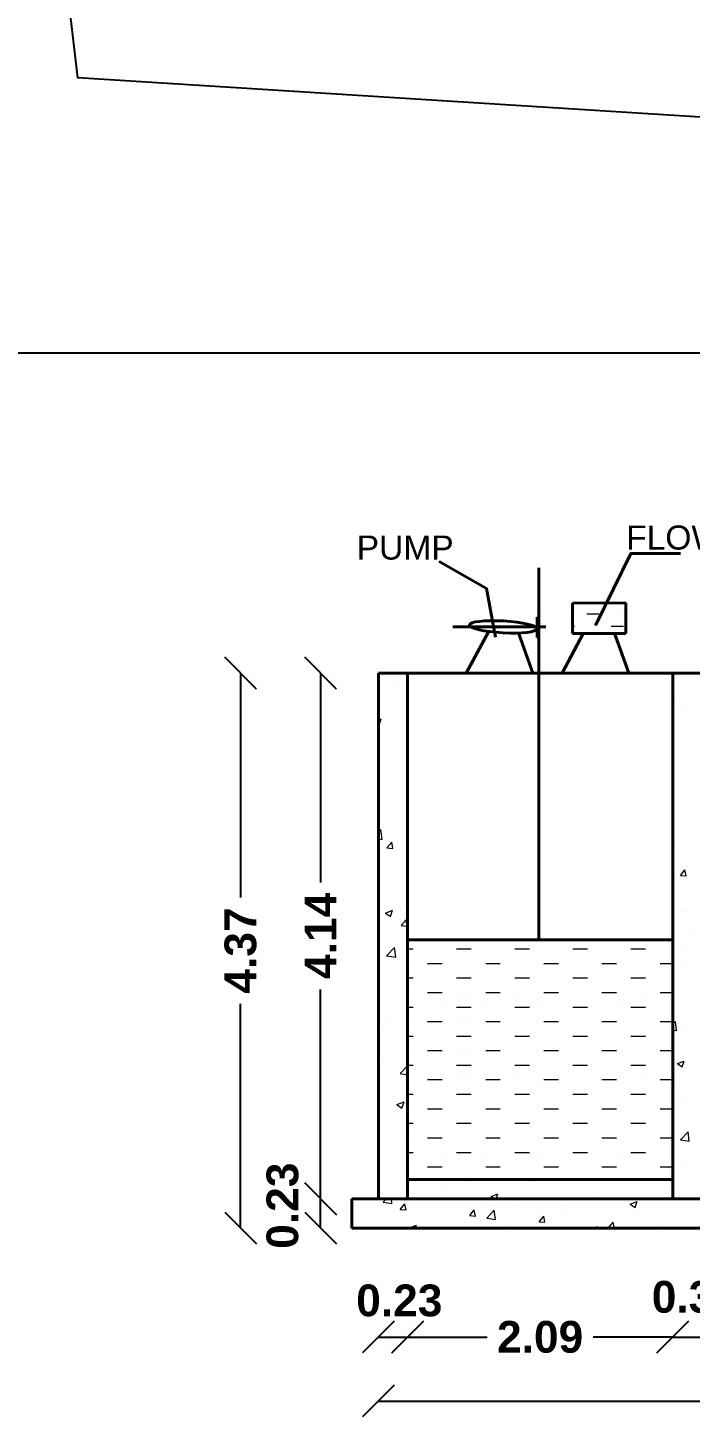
# Model space of a CAD drawing. Header units: metres. Extents: x -7227 to 737, y -45 to 4679.
# Drawn here: x 346.86 to 364.26, y 20.01 to 56.49 of the extents above; entities that cross this region are included whole.
import ezdxf

# ---------------------------------------------------------------- set-up
doc = ezdxf.new("R2010")
doc.units = ezdxf.units.M
doc.header["$LTSCALE"] = 0.2
doc.header["$MEASUREMENT"] = 0
for name, color, linetype, lineweight in [('dim', 253, 'Continuous', 25), ('HAT', 252, 'Continuous', 15), ('line', 7, 'Continuous', 25), ('TEXTT', 211, 'Continuous', 9), ('wall', 2, 'Continuous', 40)]:
    doc.layers.add(name, color=color, linetype=linetype, lineweight=lineweight)
doc.styles.add('ld', font='arial.ttf', dxfattribs={"height": 0.3})
doc.styles.add('style 1', font='arialbd.ttf', dxfattribs={"height": 0.25})
doc.dimstyles.new('11', dxfattribs={"dimtxt": 0.25, "dimasz": 0.25, "dimexe": 0.18, "dimexo": 0.0625, "dimgap": 0.09, "dimtad": 0, "dimzin": 0, "dimdsep": 46, "dimtxsty": 'style 1', "dimblk": 'OBLIQUE', "dimcen": 0, "dimse1": 1, "dimse2": 1, "dimadec": 0, "dimazin": 0, "dimtfac": 1, "dimtdec": 4, "dimtofl": 0, "dimtmove": 0, "dimatfit": 3, "dimfxl": 0, "dimtolj": 1, "dimtzin": 0, "dimarcsym": 0})

# ---------------------------------------------------------------- blocks, each defined once
blk = doc.blocks.new('_OBLIQUE')
at = {"layer": 'line', "color": 0, "linetype": 'ByBlock', "lineweight": -2}
blk.add_line((-0.5, -0.5), (0.5, 0.5), dxfattribs=at)
blk = doc.blocks.new('*D7')
at = {"layer": 'Defpoints', "color": 0}
for p in [(1.109, 12.169), (-0.247, 8.028), (1.109, 8.028)]:
    blk.add_point(p, dxfattribs=at)
at = {"layer": 'dim', "color": 0, "lineweight": -2}
for p, q in [((-0.247, 12.169), (-0.247, 10.521)), ((-0.247, 8.028), (-0.247, 9.676))]:
    blk.add_line(p, q, dxfattribs=at)
at = {"layer": 'dim', "color": 0, "linetype": 'ByBlock', "lineweight": -2, "xscale": 0.25, "yscale": 0.25, "zscale": 0.25}
for p, rotation in [((-0.247, 12.169), 90), ((-0.247, 8.028), 270)]:
    blk.add_blockref('_OBLIQUE', p, dxfattribs=dict(at, rotation=rotation))
at = {"layer": 'dim', "color": 0, "insert": (-0.247, 10.099), "char_height": 0.25, "attachment_point": 5, "rotation": 90, "style": 'style 1'}
blk.add_mtext('\\A1;4.14', dxfattribs=at)
blk = doc.blocks.new('*D10')
at = {"layer": 'Defpoints', "color": 0}
for p in [(-0.247, 8.028), (0, 8.028), (0, 7.798)]:
    blk.add_point(p, dxfattribs=at)
at = {"layer": 'dim', "color": 0, "lineweight": -2}
blk.add_line((-0.247, 7.798), (-0.247, 8.028), dxfattribs=at)
at = {"layer": 'dim', "color": 0, "linetype": 'ByBlock', "lineweight": -2, "xscale": 0.25, "yscale": 0.25, "zscale": 0.25}
for p, rotation in [((-0.247, 8.028), 90), ((-0.247, 7.798), 270)]:
    blk.add_blockref('_OBLIQUE', p, dxfattribs=dict(at, rotation=rotation))
at = {"layer": 'dim', "color": 0, "insert": (-0.546, 7.974), "char_height": 0.25, "attachment_point": 5, "rotation": 90, "style": 'style 1'}
blk.add_mtext('\\A1;0.23', dxfattribs=at)
blk = doc.blocks.new('*D41')
at = {"layer": 'Defpoints', "color": 0}
for p in [(0.209, 8.098), (0.439, 8.098), (0.439, 6.939)]:
    blk.add_point(p, dxfattribs=at)
at = {"layer": 'dim', "color": 0, "lineweight": -2}
blk.add_line((0.209, 6.939), (0.439, 6.939), dxfattribs=at)
at = {"layer": 'dim', "color": 0, "linetype": 'ByBlock', "lineweight": -2, "xscale": 0.25, "yscale": 0.25, "zscale": 0.25, "rotation": 180}
blk.add_blockref('_OBLIQUE', (0.209, 6.939), dxfattribs=at)
at = {"layer": 'dim', "color": 0, "linetype": 'ByBlock', "lineweight": -2, "xscale": 0.25, "yscale": 0.25, "zscale": 0.25}
blk.add_blockref('_OBLIQUE', (0.439, 6.939), dxfattribs=at)
at = {"layer": 'dim', "color": 0, "insert": (0.374, 7.226), "char_height": 0.25, "attachment_point": 5, "style": 'style 1'}
blk.add_mtext('\\A1;0.23', dxfattribs=at)
blk = doc.blocks.new('*D42')
at = {"layer": 'Defpoints', "color": 0}
for p in [(0.439, 8.18), (2.529, 8.18), (2.529, 6.939)]:
    blk.add_point(p, dxfattribs=at)
at = {"layer": 'dim', "color": 0, "lineweight": -2}
for p, q in [((0.439, 6.939), (1.066, 6.939)), ((2.529, 6.939), (1.901, 6.939))]:
    blk.add_line(p, q, dxfattribs=at)
at = {"layer": 'dim', "color": 0, "linetype": 'ByBlock', "lineweight": -2, "xscale": 0.25, "yscale": 0.25, "zscale": 0.25, "rotation": 180}
blk.add_blockref('_OBLIQUE', (0.439, 6.939), dxfattribs=at)
at = {"layer": 'dim', "color": 0, "linetype": 'ByBlock', "lineweight": -2, "xscale": 0.25, "yscale": 0.25, "zscale": 0.25}
blk.add_blockref('_OBLIQUE', (2.529, 6.939), dxfattribs=at)
at = {"layer": 'dim', "color": 0, "insert": (1.484, 6.939), "char_height": 0.25, "attachment_point": 5, "style": 'style 1'}
blk.add_mtext('\\A1;2.09', dxfattribs=at)
blk = doc.blocks.new('*D45')
at = {"layer": 'Defpoints', "color": 0}
for p in [(0.209, 8.317), (7.549, 8.317), (0.209, 6.435)]:
    blk.add_point(p, dxfattribs=at)
at = {"layer": 'dim', "color": 0, "lineweight": -2}
for p, q in [((0.209, 6.435), (3.461, 6.435)), ((7.549, 6.435), (4.298, 6.435))]:
    blk.add_line(p, q, dxfattribs=at)
at = {"layer": 'dim', "color": 0, "linetype": 'ByBlock', "lineweight": -2, "xscale": 0.25, "yscale": 0.25, "zscale": 0.25, "rotation": 180}
blk.add_blockref('_OBLIQUE', (0.209, 6.435), dxfattribs=at)
at = {"layer": 'dim', "color": 0, "linetype": 'ByBlock', "lineweight": -2, "xscale": 0.25, "yscale": 0.25, "zscale": 0.25}
blk.add_blockref('_OBLIQUE', (7.549, 6.435), dxfattribs=at)
at = {"layer": 'dim', "color": 0, "insert": (3.879, 6.435), "char_height": 0.25, "attachment_point": 5, "style": 'style 1'}
blk.add_mtext('\\A1;7.34', dxfattribs=at)
blk = doc.blocks.new('*D49')
at = {"layer": 'Defpoints', "color": 0}
for p in [(1.925, 12.169), (9.391, 12.169), (1.925, 7.798)]:
    blk.add_point(p, dxfattribs=at)
at = {"layer": 'dim', "color": 0, "lineweight": -2}
for p, q in [((9.391, 12.169), (9.391, 10.402)), ((9.391, 7.798), (9.391, 9.565))]:
    blk.add_line(p, q, dxfattribs=at)
at = {"layer": 'dim', "color": 0, "linetype": 'ByBlock', "lineweight": -2, "xscale": 0.25, "yscale": 0.25, "zscale": 0.25}
for p, rotation in [((9.391, 12.169), 90), ((9.391, 7.798), 270)]:
    blk.add_blockref('_OBLIQUE', p, dxfattribs=dict(at, rotation=rotation))
at = {"layer": 'dim', "color": 0, "insert": (9.391, 9.984), "char_height": 0.25, "attachment_point": 5, "rotation": 90, "style": 'style 1'}
blk.add_mtext('\\A1;4.37', dxfattribs=at)
blk = doc.blocks.new('*D50')
at = {"layer": 'Defpoints', "color": 0}
for p in [(-0.877, 12.169), (0.71, 12.169), (0.71, 7.798)]:
    blk.add_point(p, dxfattribs=at)
at = {"layer": 'dim', "color": 0, "lineweight": -2}
for p, q in [((-0.877, 12.169), (-0.877, 10.402)), ((-0.877, 7.798), (-0.877, 9.565))]:
    blk.add_line(p, q, dxfattribs=at)
at = {"layer": 'dim', "color": 0, "linetype": 'ByBlock', "lineweight": -2, "xscale": 0.25, "yscale": 0.25, "zscale": 0.25}
for p, rotation in [((-0.877, 12.169), 90), ((-0.877, 7.798), 270)]:
    blk.add_blockref('_OBLIQUE', p, dxfattribs=dict(at, rotation=rotation))
at = {"layer": 'dim', "color": 0, "insert": (-0.877, 9.984), "char_height": 0.25, "attachment_point": 5, "rotation": 90, "style": 'style 1'}
blk.add_mtext('\\A1;4.37', dxfattribs=at)
blk = doc.blocks.new('*D54')
at = {"layer": 'Defpoints', "color": 0}
for p in [(2.529, 8.028), (2.879, 8.028), (2.879, 6.939)]:
    blk.add_point(p, dxfattribs=at)
at = {"layer": 'dim', "color": 0, "lineweight": -2}
blk.add_line((2.529, 6.939), (2.879, 6.939), dxfattribs=at)
at = {"layer": 'dim', "color": 0, "linetype": 'ByBlock', "lineweight": -2, "xscale": 0.25, "yscale": 0.25, "zscale": 0.25, "rotation": 180}
blk.add_blockref('_OBLIQUE', (2.529, 6.939), dxfattribs=at)
at = {"layer": 'dim', "color": 0, "linetype": 'ByBlock', "lineweight": -2, "xscale": 0.25, "yscale": 0.25, "zscale": 0.25}
blk.add_blockref('_OBLIQUE', (2.879, 6.939), dxfattribs=at)
at = {"layer": 'dim', "color": 0, "insert": (2.704, 7.254), "char_height": 0.25, "attachment_point": 5, "style": 'style 1'}
blk.add_mtext('\\A1;0.35', dxfattribs=at)
blk = doc.blocks.new('SE')
at = {"layer": 'HAT'}
for p, q in [((1.755, 12.637), (1.755, 12.637)), ((1.852, 12.637), (1.948, 12.637)), ((2.045, 12.637), (2.045, 12.637)), ((2.142, 12.637), (2.142, 12.637)), ((1.74, 12.54), (1.755, 12.54)), ((1.852, 12.54), (1.852, 12.54)), ((1.948, 12.54), (1.948, 12.54)), ((2.045, 12.54), (2.142, 12.54)), ((0.333, 12.055), (0.333, 12.055)), ((2.579, 11.948), (2.579, 11.948)), ((2.635, 11.966), (2.635, 11.966)), ((0.33, 11.897), (0.33, 11.897)), ((0.438, 11.856), (0.438, 11.856)), ((2.592, 11.909), (2.592, 11.909)), ((0.209, 11.802), (0.231, 11.81)), ((0.209, 11.765), (0.215, 11.761)), ((0.215, 11.761), (0.231, 11.81)), ((0.427, 11.774), (0.427, 11.774)), ((2.667, 11.685), (2.667, 11.685)), ((0.431, 11.574), (0.431, 11.574)), ((0.211, 11.4), (0.209, 11.41)), ((0.209, 11.401), (0.211, 11.401)), ((0.213, 11.453), (0.213, 11.453)), ((2.621, 11.398), (2.621, 11.398)), ((0.404, 11.37), (0.404, 11.37)), ((0.273, 11.158), (0.273, 11.158)), ((2.529, 11.146), (2.529, 11.15)), ((2.529, 11.146), (2.529, 11.146)), ((0.209, 10.917), (0.229, 10.937)), ((0.209, 10.864), (0.238, 10.86)), ((0.238, 10.86), (0.229, 10.937)), ((0.275, 10.792), (0.314, 10.839)), ((0.299, 10.878), (0.299, 10.878)), ((0.324, 10.788), (0.314, 10.839)), ((2.547, 10.845), (2.547, 10.845)), ((2.589, 10.942), (2.589, 10.942)), ((0.275, 10.792), (0.324, 10.788)), ((0.435, 10.825), (0.435, 10.825)), ((2.59, 10.782), (2.59, 10.782)), ((2.59, 10.576), (2.626, 10.62)), ((2.635, 10.572), (2.626, 10.619)), ((0.289, 10.584), (0.289, 10.584)), ((2.529, 10.526), (2.535, 10.528)), ((2.529, 10.509), (2.535, 10.528)), ((2.537, 10.569), (2.537, 10.569)), ((2.59, 10.576), (2.635, 10.572)), ((2.619, 10.431), (2.619, 10.431)), ((0.264, 10.279), (0.321, 10.301)), ((0.305, 10.252), (0.321, 10.301)), ((0.383, 10.303), (0.383, 10.303)), ((0.387, 10.309), (0.387, 10.309)), ((0.402, 10.339), (0.402, 10.339)), ((2.602, 10.29), (2.602, 10.29)), ((2.625, 10.306), (2.625, 10.306)), ((2.665, 10.36), (2.665, 10.36)), ((0.264, 10.279), (0.305, 10.252)), ((0.388, 10.18), (0.427, 10.227)), ((0.437, 10.175), (0.427, 10.226)), ((0.388, 10.18), (0.437, 10.175)), ((2.656, 10.106), (2.656, 10.106)), ((0.274, 9.943), (0.337, 10.009)), ((0.346, 9.932), (0.337, 10.009)), ((0.439, 9.997), (0.482, 9.997)), ((0.597, 9.997), (0.597, 9.997)), ((0.712, 9.997), (0.712, 9.997)), ((0.826, 9.997), (0.941, 9.997)), ((1.055, 9.997), (1.055, 9.997)), ((1.17, 9.997), (1.17, 9.997)), ((1.284, 9.997), (1.399, 9.997)), ((1.513, 9.997), (1.513, 9.997)), ((1.628, 9.997), (1.628, 9.997)), ((1.742, 9.997), (1.857, 9.997)), ((1.971, 9.997), (1.971, 9.997)), ((2.086, 9.997), (2.086, 9.997)), ((2.2, 9.997), (2.315, 9.997)), ((2.429, 9.997), (2.429, 9.997)), ((2.587, 9.976), (2.587, 9.976)), ((0.225, 9.895), (0.225, 9.895)), ((0.274, 9.943), (0.346, 9.932)), ((0.482, 9.883), (0.482, 9.883)), ((0.597, 9.883), (0.712, 9.883)), ((0.826, 9.883), (0.826, 9.883)), ((0.941, 9.883), (0.941, 9.883)), ((1.055, 9.883), (1.17, 9.883)), ((1.284, 9.883), (1.284, 9.883)), ((1.399, 9.883), (1.399, 9.883)), ((1.513, 9.883), (1.628, 9.883)), ((1.742, 9.883), (1.742, 9.883)), ((1.857, 9.883), (1.857, 9.883)), ((1.971, 9.883), (2.086, 9.883)), ((2.2, 9.883), (2.2, 9.883)), ((2.315, 9.883), (2.315, 9.883)), ((2.429, 9.883), (2.529, 9.883)), ((2.647, 9.852), (2.647, 9.852)), ((0.433, 9.793), (0.433, 9.793)), ((0.439, 9.768), (0.482, 9.768)), ((0.597, 9.768), (0.597, 9.768)), ((0.712, 9.768), (0.712, 9.768)), ((0.826, 9.768), (0.941, 9.768)), ((1.055, 9.768), (1.055, 9.768)), ((1.17, 9.768), (1.17, 9.768)), ((1.284, 9.768), (1.399, 9.768)), ((1.513, 9.768), (1.513, 9.768)), ((1.628, 9.768), (1.628, 9.768)), ((1.742, 9.768), (1.857, 9.768)), ((1.971, 9.768), (1.971, 9.768)), ((2.086, 9.768), (2.086, 9.768)), ((2.2, 9.768), (2.315, 9.768)), ((2.429, 9.768), (2.429, 9.768)), ((0.482, 9.654), (0.482, 9.654)), ((0.597, 9.654), (0.712, 9.654)), ((0.826, 9.654), (0.826, 9.654)), ((0.941, 9.654), (0.941, 9.654)), ((1.055, 9.654), (1.17, 9.654)), ((1.284, 9.654), (1.284, 9.654)), ((1.399, 9.654), (1.399, 9.654)), ((1.513, 9.654), (1.628, 9.654)), ((1.742, 9.654), (1.742, 9.654)), ((1.857, 9.654), (1.857, 9.654)), ((1.971, 9.654), (2.086, 9.654)), ((2.2, 9.654), (2.2, 9.654)), ((2.315, 9.654), (2.315, 9.654)), ((2.429, 9.654), (2.529, 9.654)), ((0.439, 9.539), (0.482, 9.539)), ((0.597, 9.539), (0.597, 9.539)), ((0.712, 9.539), (0.712, 9.539)), ((0.826, 9.539), (0.941, 9.539)), ((1.055, 9.539), (1.055, 9.539)), ((1.17, 9.539), (1.17, 9.539)), ((1.284, 9.539), (1.399, 9.539)), ((1.513, 9.539), (1.513, 9.539)), ((1.628, 9.539), (1.628, 9.539)), ((1.742, 9.539), (1.857, 9.539)), ((1.971, 9.539), (1.971, 9.539)), ((2.086, 9.539), (2.086, 9.539)), ((2.2, 9.539), (2.315, 9.539)), ((2.429, 9.539), (2.429, 9.539)), ((2.548, 9.597), (2.548, 9.597)), ((2.638, 9.597), (2.638, 9.597)), ((0.482, 9.425), (0.482, 9.425)), ((0.597, 9.425), (0.712, 9.425)), ((0.826, 9.425), (0.826, 9.425)), ((0.941, 9.425), (0.941, 9.425)), ((1.055, 9.425), (1.17, 9.425)), ((1.284, 9.425), (1.284, 9.425)), ((1.399, 9.425), (1.399, 9.425)), ((1.513, 9.425), (1.628, 9.425)), ((1.742, 9.425), (1.742, 9.425)), ((1.857, 9.425), (1.857, 9.425)), ((1.971, 9.425), (2.086, 9.425)), ((2.2, 9.425), (2.2, 9.425)), ((2.315, 9.425), (2.315, 9.425)), ((2.429, 9.425), (2.529, 9.425)), ((2.529, 9.403), (2.55, 9.425)), ((2.558, 9.353), (2.55, 9.425)), ((2.616, 9.464), (2.616, 9.464)), ((0.238, 9.37), (0.238, 9.37)), ((0.254, 9.407), (0.254, 9.407)), ((0.399, 9.307), (0.399, 9.307)), ((0.439, 9.31), (0.482, 9.31)), ((0.597, 9.31), (0.597, 9.31)), ((0.712, 9.31), (0.712, 9.31)), ((0.826, 9.31), (0.941, 9.31)), ((1.055, 9.31), (1.055, 9.31)), ((1.17, 9.31), (1.17, 9.31)), ((1.284, 9.31), (1.399, 9.31)), ((1.513, 9.31), (1.513, 9.31)), ((1.628, 9.31), (1.628, 9.31)), ((1.742, 9.31), (1.857, 9.31)), ((1.971, 9.31), (1.971, 9.31)), ((2.086, 9.31), (2.086, 9.31)), ((2.2, 9.31), (2.315, 9.31)), ((2.429, 9.31), (2.429, 9.31)), ((2.529, 9.357), (2.558, 9.353)), ((2.628, 9.343), (2.628, 9.343)), ((0.482, 9.196), (0.482, 9.196)), ((0.597, 9.196), (0.712, 9.196)), ((0.826, 9.196), (0.826, 9.196)), ((0.941, 9.196), (0.941, 9.196)), ((1.055, 9.196), (1.17, 9.196)), ((1.284, 9.196), (1.284, 9.196)), ((1.399, 9.196), (1.399, 9.196)), ((1.513, 9.196), (1.628, 9.196)), ((1.742, 9.196), (1.742, 9.196)), ((1.857, 9.196), (1.857, 9.196)), ((1.971, 9.196), (2.086, 9.196)), ((2.2, 9.196), (2.2, 9.196)), ((2.315, 9.196), (2.315, 9.196)), ((2.429, 9.196), (2.529, 9.196)), ((0.244, 9.113), (0.244, 9.113)), ((2.566, 9.093), (2.619, 9.113)), ((2.566, 9.093), (2.604, 9.067)), ((2.604, 9.067), (2.619, 9.113)), ((2.619, 9.089), (2.619, 9.089)), ((0.339, 9.047), (0.339, 9.047)), ((0.382, 9.015), (0.439, 9.075)), ((0.382, 9.015), (0.439, 9.006)), ((0.439, 9.081), (0.482, 9.081)), ((0.597, 9.081), (0.597, 9.081)), ((0.712, 9.081), (0.712, 9.081)), ((0.826, 9.081), (0.941, 9.081)), ((1.055, 9.081), (1.055, 9.081)), ((1.17, 9.081), (1.17, 9.081)), ((1.284, 9.081), (1.399, 9.081)), ((1.513, 9.081), (1.513, 9.081)), ((1.628, 9.081), (1.628, 9.081)), ((1.742, 9.081), (1.857, 9.081)), ((1.971, 9.081), (1.971, 9.081)), ((2.086, 9.081), (2.086, 9.081)), ((2.2, 9.081), (2.315, 9.081)), ((2.429, 9.081), (2.429, 9.081)), ((2.585, 9.009), (2.585, 9.009)), ((0.482, 8.967), (0.482, 8.967)), ((0.597, 8.967), (0.712, 8.967)), ((0.826, 8.967), (0.826, 8.967)), ((0.941, 8.967), (0.941, 8.967)), ((1.055, 8.967), (1.17, 8.967)), ((1.284, 8.967), (1.284, 8.967)), ((1.399, 8.967), (1.399, 8.967)), ((1.513, 8.967), (1.628, 8.967)), ((1.742, 8.967), (1.742, 8.967)), ((1.857, 8.967), (1.857, 8.967)), ((1.971, 8.967), (2.086, 8.967)), ((2.2, 8.967), (2.2, 8.967)), ((2.315, 8.967), (2.315, 8.967)), ((2.429, 8.967), (2.529, 8.967)), ((2.583, 8.927), (2.583, 8.927)), ((0.338, 8.832), (0.338, 8.832)), ((0.354, 8.77), (0.411, 8.792)), ((0.354, 8.77), (0.394, 8.743)), ((0.394, 8.743), (0.411, 8.792)), ((0.431, 8.762), (0.431, 8.762)), ((0.439, 8.852), (0.482, 8.852)), ((0.597, 8.852), (0.597, 8.852)), ((0.712, 8.852), (0.712, 8.852)), ((0.826, 8.852), (0.941, 8.852)), ((1.055, 8.852), (1.055, 8.852)), ((1.17, 8.852), (1.17, 8.852)), ((1.284, 8.852), (1.399, 8.852)), ((1.513, 8.852), (1.513, 8.852)), ((1.628, 8.852), (1.628, 8.852)), ((1.742, 8.852), (1.857, 8.852)), ((1.971, 8.852), (1.971, 8.852)), ((2.086, 8.852), (2.086, 8.852)), ((2.2, 8.852), (2.315, 8.852)), ((2.429, 8.852), (2.429, 8.852)), ((2.61, 8.835), (2.61, 8.835)), ((2.655, 8.801), (2.655, 8.801)), ((0.436, 8.746), (0.436, 8.746)), ((0.482, 8.738), (0.482, 8.738)), ((0.597, 8.738), (0.712, 8.738)), ((0.826, 8.738), (0.826, 8.738)), ((0.941, 8.738), (0.941, 8.738)), ((1.055, 8.738), (1.17, 8.738)), ((1.284, 8.738), (1.284, 8.738)), ((1.399, 8.738), (1.399, 8.738)), ((1.513, 8.738), (1.628, 8.738)), ((1.742, 8.738), (1.742, 8.738)), ((1.857, 8.738), (1.857, 8.738)), ((1.971, 8.738), (2.086, 8.738)), ((2.2, 8.738), (2.2, 8.738)), ((2.315, 8.738), (2.315, 8.738)), ((2.429, 8.738), (2.529, 8.738)), ((0.439, 8.623), (0.482, 8.623)), ((0.597, 8.623), (0.597, 8.623)), ((0.712, 8.623), (0.712, 8.623)), ((0.826, 8.623), (0.941, 8.623)), ((1.055, 8.623), (1.055, 8.623)), ((1.17, 8.623), (1.17, 8.623)), ((1.284, 8.623), (1.399, 8.623)), ((1.513, 8.623), (1.513, 8.623)), ((1.628, 8.623), (1.628, 8.623)), ((1.742, 8.623), (1.857, 8.623)), ((1.971, 8.623), (1.971, 8.623)), ((2.086, 8.623), (2.086, 8.623)), ((2.2, 8.623), (2.315, 8.623)), ((2.429, 8.623), (2.429, 8.623)), ((2.591, 8.493), (2.651, 8.555)), ((2.6, 8.581), (2.6, 8.581)), ((2.659, 8.482), (2.651, 8.555)), ((0.352, 8.521), (0.352, 8.521)), ((0.426, 8.475), (0.426, 8.475)), ((0.482, 8.509), (0.482, 8.509)), ((0.597, 8.509), (0.712, 8.509)), ((0.826, 8.509), (0.826, 8.509)), ((0.941, 8.509), (0.941, 8.509)), ((1.055, 8.509), (1.17, 8.509)), ((1.284, 8.509), (1.284, 8.509)), ((1.399, 8.509), (1.399, 8.509)), ((1.513, 8.509), (1.628, 8.509)), ((1.742, 8.509), (1.742, 8.509)), ((1.857, 8.509), (1.857, 8.509)), ((1.971, 8.509), (2.086, 8.509)), ((2.2, 8.509), (2.2, 8.509)), ((2.315, 8.509), (2.315, 8.509)), ((2.429, 8.509), (2.529, 8.509)), ((2.591, 8.493), (2.659, 8.483)), ((2.614, 8.498), (2.614, 8.498)), ((0.439, 8.394), (0.482, 8.394)), ((0.597, 8.394), (0.597, 8.394)), ((0.712, 8.394), (0.712, 8.394)), ((0.826, 8.394), (0.941, 8.394)), ((1.055, 8.394), (1.055, 8.394)), ((1.17, 8.394), (1.17, 8.394)), ((1.284, 8.394), (1.399, 8.394)), ((1.513, 8.394), (1.513, 8.394)), ((1.628, 8.394), (1.628, 8.394)), ((1.742, 8.394), (1.857, 8.394)), ((1.971, 8.394), (1.971, 8.394)), ((2.086, 8.394), (2.086, 8.394)), ((2.2, 8.394), (2.315, 8.394)), ((2.429, 8.394), (2.429, 8.394)), ((2.591, 8.327), (2.591, 8.327)), ((2.664, 8.388), (2.664, 8.388)), ((0.397, 8.276), (0.397, 8.276)), ((0.424, 8.258), (0.424, 8.258)), ((0.482, 8.28), (0.482, 8.28)), ((0.597, 8.28), (0.712, 8.28)), ((0.826, 8.28), (0.826, 8.28)), ((0.941, 8.28), (0.941, 8.28)), ((1.055, 8.28), (1.17, 8.28)), ((1.284, 8.28), (1.284, 8.28)), ((1.399, 8.28), (1.399, 8.28)), ((1.513, 8.28), (1.628, 8.28)), ((1.742, 8.28), (1.742, 8.28)), ((1.857, 8.28), (1.857, 8.28)), ((1.971, 8.28), (2.086, 8.28)), ((2.2, 8.28), (2.2, 8.28)), ((2.315, 8.28), (2.315, 8.28)), ((2.429, 8.28), (2.529, 8.28)), ((0.209, 8.2), (0.213, 8.202)), ((0.209, 8.191), (0.213, 8.201)), ((0.416, 8.203), (0.416, 8.203)), ((0.739, 8.134), (0.739, 8.134)), ((0.93, 8.159), (0.93, 8.159)), ((1.025, 8.113), (1.025, 8.113)), ((1.417, 8.167), (1.417, 8.167)), ((2.654, 8.112), (2.654, 8.112)), ((0.07, 8.024), (0.07, 8.024)), ((0.243, 8.007), (0.243, 8.007)), ((0.248, 8.002), (0.273, 8.028)), ((0.248, 8.002), (0.316, 7.992)), ((0.316, 7.991), (0.312, 8.028)), ((0.478, 8.007), (0.478, 8.007)), ((0.628, 8.056), (0.628, 8.056)), ((0.725, 8.092), (0.725, 8.092)), ((1.097, 8.047), (1.15, 8.067)), ((1.097, 8.047), (1.124, 8.028)), ((1.124, 8.028), (1.135, 8.021)), ((1.132, 8.075), (1.132, 8.075)), ((1.135, 8.021), (1.137, 8.028)), ((1.137, 8.028), (1.15, 8.067)), ((1.54, 8.058), (1.54, 8.058)), ((1.947, 8.04), (1.947, 8.04)), ((1.981, 8.023), (1.981, 8.023)), ((2.19, 8.019), (2.19, 8.019)), ((2.194, 7.986), (2.248, 8.006)), ((2.232, 7.96), (2.248, 8.006)), ((2.355, 8.023), (2.355, 8.023)), ((2.463, 8.087), (2.463, 8.087)), ((2.582, 8.072), (2.582, 8.072)), ((2.583, 8.042), (2.583, 8.042)), ((0.381, 7.944), (0.418, 7.988)), ((0.381, 7.944), (0.427, 7.94)), ((0.427, 7.94), (0.418, 7.987)), ((0.886, 7.989), (0.886, 7.989)), ((0.929, 7.896), (0.965, 7.94)), ((0.929, 7.896), (0.974, 7.892)), ((0.974, 7.892), (0.965, 7.939)), ((1.018, 7.896), (1.018, 7.896)), ((1.063, 7.876), (1.122, 7.938)), ((1.131, 7.865), (1.122, 7.938)), ((1.293, 7.972), (1.293, 7.972)), ((1.408, 7.913), (1.408, 7.913)), ((1.476, 7.848), (1.513, 7.892)), ((1.501, 7.96), (1.501, 7.96)), ((1.522, 7.844), (1.513, 7.892)), ((1.692, 7.985), (1.692, 7.985)), ((1.692, 7.889), (1.692, 7.889)), ((1.701, 7.955), (1.701, 7.955)), ((1.793, 7.961), (1.793, 7.961)), ((2.108, 7.938), (2.108, 7.938)), ((2.137, 7.966), (2.137, 7.966)), ((2.194, 7.986), (2.232, 7.96)), ((2.516, 7.921), (2.516, 7.921)), ((0.455, 7.8), (0.509, 7.821)), ((0.455, 7.8), (0.458, 7.798)), ((0.501, 7.798), (0.509, 7.821)), ((0.538, 7.833), (0.538, 7.833)), ((0.619, 7.802), (0.619, 7.802)), ((0.729, 7.858), (0.729, 7.858)), ((1.016, 7.859), (1.016, 7.859)), ((1.063, 7.876), (1.131, 7.865)), ((1.247, 7.813), (1.247, 7.813)), ((1.476, 7.848), (1.522, 7.844)), ((1.925, 7.798), (1.937, 7.811)), ((1.939, 7.798), (1.937, 7.811)), ((2.024, 7.8), (2.061, 7.844)), ((2.024, 7.8), (2.042, 7.798)), ((2.069, 7.798), (2.061, 7.844)), ((2.453, 7.811), (2.453, 7.811)), ((2.573, 7.818), (2.573, 7.818))]:
    blk.add_line(p, q, dxfattribs=at)
at = {"layer": 'wall'}
for p, q in [((1.475, 10.068), (1.475, 12.999)), ((1.46, 12.611), (1.475, 12.611)), ((1.46, 12.45), (1.46, 12.611)), ((1.475, 12.611), (1.475, 12.45)), ((0.796, 12.534), (1.528, 12.534)), ((1.834, 12.482), (1.74, 12.482)), ((1.475, 12.45), (1.46, 12.45)), ((2.529, 8.18), (0.439, 8.18))]:
    blk.add_line(p, q, dxfattribs=at)
at = {"layer": 'wall', "ltscale": 1.5}
for p, q in [((2.16, 12.722), (1.74, 12.721)), ((1.74, 12.721), (1.74, 12.482)), ((2.16, 12.482), (2.16, 12.722)), ((0.902, 12.169), (1.076, 12.496)), ((1.427, 12.169), (1.313, 12.487)), ((1.316, 12.48), (1.427, 12.169)), ((1.658, 12.169), (1.824, 12.482)), ((1.834, 12.482), (2.026, 12.482)), ((2.026, 12.482), (2.16, 12.482)), ((2.183, 12.169), (2.071, 12.482)), ((2.072, 12.48), (2.183, 12.169)), ((0.209, 12.169), (0.209, 8.028)), ((3.309, 12.169), (0.209, 12.169)), ((0.439, 12.169), (0.439, 8.028)), ((2.529, 12.169), (2.529, 9.24)), ((2.529, 10.068), (0.439, 10.068)), ((2.529, 9.24), (2.529, 8.028)), ((0.439, 8.028), (0, 8.028)), ((0, 8.028), (0, 7.798)), ((0.439, 8.028), (7.967, 8.028)), ((0, 7.798), (0.209, 7.798)), ((0.209, 7.798), (7.967, 7.798))]:
    blk.add_line(p, q, dxfattribs=at)
at = {"layer": 'wall'}
for points in [[(0.687, 13.048), (1.06, 12.835), (1.132, 12.452)], [(1.921, 12.544), (2.2, 13.113), (2.59, 13.113)]]:
    blk.add_lwpolyline(points, dxfattribs=at)
blk.add_ellipse((1.193, 12.534), major_axis=(0.267, -0.015), ratio=0.17351, dxfattribs=at)
for points in [[(0.687, 13.048), (0.684, 13.05), (0.688, 13.049)], [(1.922, 12.544), (1.919, 12.541), (1.921, 12.545)]]:
    blk.add_solid(points, dxfattribs=at)
at = {"layer": 'TEXTT', "style": 'ld'}
for s, height, p in [('PUMP', 0.1895, (0.038, 13.064)), ('FLOW REGULATOR', 0.18951, (2.162, 13.143))]:
    blk.add_text(s, height=height, dxfattribs=at).set_placement(p)
at = {"layer": 'dim'}
for base, p1, p2, picture, middle in [((-0.877, 12.169), (0.71, 7.798), (0.71, 12.169), '*D50', (-0.877, 9.984)), ((-0.247, 8.028), (1.109, 12.169), (1.109, 8.028), '*D7', (-0.247, 10.099)), ((9.391, 12.169), (1.925, 7.798), (1.925, 12.169), '*D49', (9.391, 9.984))]:
    dim = blk.add_linear_dim(base=base, p1=p1, p2=p2, angle=90, dimstyle='11', override={"dimtmove": 2}, dxfattribs=at)
    dim.commit()
    dim.dimension.update_dxf_attribs({"geometry": picture, "text_midpoint": middle})
dim = blk.add_linear_dim(base=(-0.247, 8.028), p1=(0, 7.798), p2=(0, 8.028), angle=90, dimstyle='11', override={"dimtmove": 2}, dxfattribs=at)
dim.commit()
dim.dimension.update_dxf_attribs({"geometry": '*D10', "text_midpoint": (-0.546, 7.974), "dimtype": 128})
for base, p1, p2, picture, middle in [((0.209, 6.435), (7.549, 8.317), (0.209, 8.317), '*D45', (3.879, 6.435)), ((2.529, 6.939), (0.439, 8.18), (2.529, 8.18), '*D42', (1.484, 6.939))]:
    dim = blk.add_linear_dim(base=base, p1=p1, p2=p2, dimstyle='11', override={"dimtmove": 2}, dxfattribs=at)
    dim.commit()
    dim.dimension.update_dxf_attribs({"geometry": picture, "text_midpoint": middle})
for base, p1, p2, picture, middle in [((0.439, 6.939), (0.209, 8.098), (0.439, 8.098), '*D41', (0.374, 7.226)), ((2.879, 6.939), (2.529, 8.028), (2.879, 8.028), '*D54', (2.704, 7.254))]:
    dim = blk.add_linear_dim(base=base, p1=p1, p2=p2, dimstyle='11', override={"dimtmove": 2}, dxfattribs=at)
    dim.commit()
    dim.dimension.update_dxf_attribs({"geometry": picture, "text_midpoint": middle, "dimtype": 128})

msp = doc.modelspace()

# ---------------------------------------------------------------- linework, layer by layer
msp.add_line((402.307, 47.944), (342.588, 47.944))
msp.add_lwpolyline([(376.315, 53.399), (348.176, 55.168), (347.711, 59.14)])

# ---------------------------------------------------------------- block references
at = {"xscale": 3.332409502771862, "yscale": 3.332409502771862, "zscale": 3.332409502771862}
msp.add_blockref('SE', (355.374, -1.01), dxfattribs=at)

doc.saveas('drawing.dxf')
